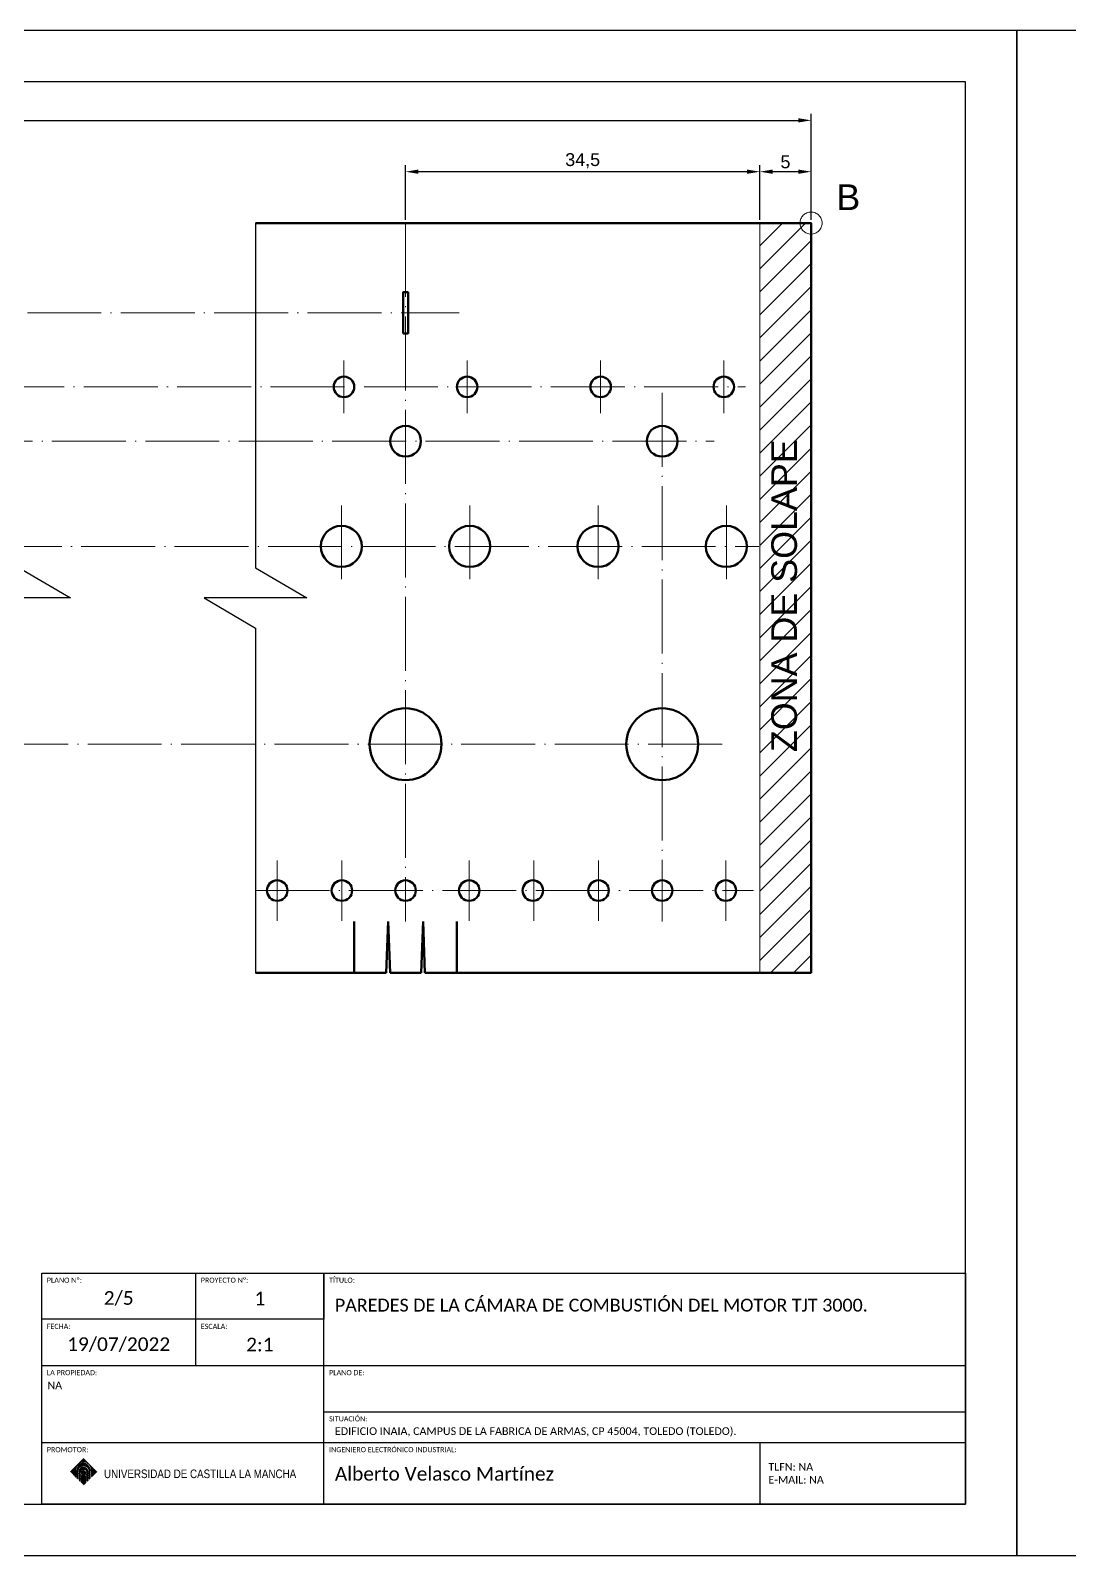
# Model space of a CAD drawing. Header units: millimetres. Extents: x -1265 to -28, y 5 to 1057.
# Drawn here: x -730.7 to -629.5, y 153.5 to 302 of the extents above; entities that cross this region are included whole.
import ezdxf

# ---------------------------------------------------------------- set-up
doc = ezdxf.new("R2010")
doc.units = ezdxf.units.MM
doc.linetypes.add('ACAD_ISO04W100', pattern=[30, 24, -3, 0, -3])
doc.layers.get('0').update_dxf_attribs({"lineweight": 60})
for name, color, linetype, lineweight in [('00_Leyenda', 250, 'Continuous', 15), ('Cotas', 8, 'Continuous', 20), ('Cotas 2', 8, 'ACAD_ISO04W100', 20)]:
    doc.layers.add(name, color=color, linetype=linetype, lineweight=lineweight)
for name, color, linetype in [('Cajetin', 7, 'Continuous'), ('Cajetin1', 7, 'Continuous'), ('Corte', 7, 'Continuous'), ('Hoja', 7, 'Continuous')]:
    doc.layers.add(name, color=color, linetype=linetype)
doc.layers.add('LOGO CLM', color=7, linetype='Continuous', true_color=0xffffff)
doc.styles.add('estilo3', font='gdt.shx')
doc.styles.get("Standard").update_dxf_attribs({"font": 'arial.ttf'})
doc.dimstyles.new('ISO-25', dxfattribs={"dimscale": 0.5, "dimtxt": 2.5, "dimasz": 2.5, "dimexe": 1.25, "dimexo": 0.625, "dimtad": 1, "dimtxsty": 'Standard', "dimcen": 2.5, "dimadec": 0, "dimazin": 0, "dimtfac": 1, "dimtmove": 0, "dimatfit": 3, "dimfxl": 1, "dimarcsym": 0})

# ---------------------------------------------------------------- blocks, each defined once
blk = doc.blocks.new('*D80')
at = {"layer": 'Cotas', "color": 0, "lineweight": -2, "transparency": 16777216}
for p, q in [((-812.92, 283.53), (-812.92, 293.84)), ((-811.67, 293.22), (-655.92, 293.22)), ((-654.67, 283.53), (-654.67, 293.84))]:
    blk.add_line(p, q, dxfattribs=at)
at = {"layer": 'Cotas', "color": 0, "transparency": 16777216}
for points in [[(-811.67, 293.43), (-811.67, 293.01), (-812.92, 293.22)], [(-655.92, 293.43), (-655.92, 293.01), (-654.67, 293.22)]]:
    blk.add_solid(points, dxfattribs=at)
at = {"layer": 'Defpoints', "color": 0, "transparency": 16777216}
for p in [(-654.67, 293.22), (-812.92, 283.22), (-654.67, 283.22)]:
    blk.add_point(p, dxfattribs=at)
at = {"layer": 'Cotas', "color": 0, "transparency": 16777216, "insert": (-733.8, 294.17), "char_height": 1.25, "attachment_point": 5}
blk.add_mtext('305', dxfattribs=at)
blk = doc.blocks.new('*D81')
at = {"layer": 'Cotas', "color": 0, "lineweight": -2, "transparency": 16777216}
for p, q in [((-659.67, 283.53), (-659.67, 288.84)), ((-655.92, 288.22), (-658.42, 288.22)), ((-654.67, 283.53), (-654.67, 288.84))]:
    blk.add_line(p, q, dxfattribs=at)
at = {"layer": 'Cotas', "color": 0, "transparency": 16777216}
for points in [[(-658.42, 288.43), (-658.42, 288.01), (-659.67, 288.22)], [(-655.92, 288.43), (-655.92, 288.01), (-654.67, 288.22)]]:
    blk.add_solid(points, dxfattribs=at)
at = {"layer": 'Defpoints', "color": 0, "transparency": 16777216}
for p in [(-659.67, 288.22), (-659.67, 283.22), (-654.67, 283.22)]:
    blk.add_point(p, dxfattribs=at)
at = {"layer": 'Cotas', "color": 0, "transparency": 16777216, "insert": (-657.17, 289.17), "char_height": 1.25, "attachment_point": 5}
blk.add_mtext('5', dxfattribs=at)
blk = doc.blocks.new('*D91')
at = {"layer": 'Cotas', "color": 0, "lineweight": -2, "transparency": 16777216}
for p, q in [((-694.17, 283.53), (-694.17, 288.84)), ((-660.92, 288.22), (-692.92, 288.22)), ((-659.67, 283.53), (-659.67, 288.84))]:
    blk.add_line(p, q, dxfattribs=at)
at = {"layer": 'Cotas', "color": 0, "transparency": 16777216}
for points in [[(-692.92, 288.43), (-692.92, 288.01), (-694.17, 288.22)], [(-660.92, 288.43), (-660.92, 288.01), (-659.67, 288.22)]]:
    blk.add_solid(points, dxfattribs=at)
at = {"layer": 'Defpoints', "color": 0, "transparency": 16777216}
for p in [(-694.17, 288.22), (-694.17, 283.22), (-659.67, 283.22)]:
    blk.add_point(p, dxfattribs=at)
at = {"layer": 'Cotas', "color": 0, "transparency": 16777216, "insert": (-676.92, 289.28), "char_height": 1.25, "attachment_point": 5}
blk.add_mtext('34,5', dxfattribs=at)

msp = doc.modelspace()

# ---------------------------------------------------------------- hatches: boundary and pattern name
at = {"layer": 'Cotas'}
h = msp.add_hatch(dxfattribs=at)
h.set_pattern_fill('ANSI31', color=256, scale=0.5)
h.paths.add_polyline_path([(-654.673, 283.219), (-658.6, 283.219, -0.4142136), (-659.673, 282.146), (-659.673, 210.219), (-654.673, 210.219)])
h.paths.add_polyline_path([(-654.637, 231.129), (-654.637, 262.85), (-659.789, 262.85), (-659.789, 231.129)], flags=9)

# ---------------------------------------------------------------- linework, layer by layer
for p, q in [((-695.873, 215.219), (-696.066, 210.219)), ((-695.873, 215.219), (-695.68, 210.219)), ((-692.473, 215.219), (-692.666, 210.219)), ((-692.473, 215.219), (-692.28, 210.219)), ((-699.173, 210.219), (-696.066, 210.219)), ((-695.68, 210.219), (-692.666, 210.219))]:
    msp.add_line(p, q)
for points in [[(-689.173, 210.219), (-654.673, 210.219), (-654.673, 283.219), (-708.784, 283.219)], [(-696.135, 210.219), (-699.173, 210.219), (-699.173, 215.219)], [(-689.173, 215.219), (-689.173, 210.219), (-692.28, 210.219)], [(-708.784, 210.219), (-699.173, 210.219)]]:
    msp.add_lwpolyline(points)
msp.add_lwpolyline([(-694.423, 272.474), (-693.923, 272.474), (-693.923, 276.474), (-694.423, 276.474)], close=True)
for centre, radius in [((-700.171, 267.264), 1), ((-688.175, 267.264), 1), ((-675.171, 267.264), 1), ((-663.175, 267.264), 1), ((-694.173, 261.974), 1.5), ((-669.173, 261.974), 1.5), ((-700.423, 251.73), 2), ((-687.923, 251.73), 2), ((-675.423, 251.73), 2), ((-662.923, 251.73), 2), ((-694.173, 232.469), 3.5), ((-669.173, 232.469), 3.5), ((-706.673, 218.219), 1), ((-700.373, 218.219), 1), ((-694.173, 218.219), 1), ((-687.973, 218.219), 1), ((-681.773, 218.219), 1), ((-675.373, 218.219), 1), ((-669.173, 218.219), 1), ((-662.973, 218.219), 1)]:
    msp.add_circle(centre, radius)
at = {"layer": 'Cajetin'}
msp.add_line((-702.12, 176.469), (-702.12, 180.969), dxfattribs=at)
at = {"layer": 'Cajetin1'}
for p, q in [((-714.62, 171.969), (-714.62, 180.969)), ((-702.12, 176.469), (-729.62, 176.469)), ((-729.62, 171.969), (-639.62, 171.969)), ((-702.12, 167.469), (-639.62, 167.469)), ((-659.62, 158.469), (-659.62, 164.469))]:
    msp.add_line(p, q, dxfattribs=at)
for points in [[(-834.62, 158.469), (-639.62, 158.469), (-639.62, 296.969), (-834.62, 296.969)], [(-639.62, 180.969), (-639.62, 171.969), (-639.62, 158.469), (-729.62, 158.469), (-729.62, 180.969)]]:
    msp.add_lwpolyline(points, close=True, dxfattribs=at)
for points in [[(-702.12, 180.969), (-702.12, 176.469), (-729.62, 176.469)], [(-729.62, 164.469), (-702.12, 164.469), (-702.12, 176.469)], [(-702.12, 158.469), (-702.12, 164.469), (-639.62, 164.469)]]:
    msp.add_lwpolyline(points, dxfattribs=at)
at = {"layer": 'Corte'}
for points in [[(-731.803, 283.219), (-731.803, 249.654), (-726.803, 246.719), (-731.803, 246.719), (-736.803, 246.719), (-731.803, 243.783), (-731.803, 210.219)], [(-708.784, 283.219), (-708.784, 249.654), (-703.784, 246.719), (-708.784, 246.719), (-713.784, 246.719), (-708.784, 243.783), (-708.784, 210.219)]]:
    msp.add_lwpolyline(points, dxfattribs=at)
at = {"layer": 'Cotas'}
msp.add_lwpolyline([(-659.673, 210.219), (-654.673, 210.219), (-654.673, 283.219), (-659.673, 283.219)], close=True, dxfattribs=at)
at = {"layer": 'Cotas 2', "ltscale": 0.3}
for p, q in [((-694.173, 283.219), (-694.173, 215.213)), ((-812.917, 274.474), (-688.966, 274.474)), ((-700.171, 269.824), (-700.171, 264.705)), ((-688.175, 269.824), (-688.175, 264.705)), ((-675.171, 269.824), (-675.171, 264.705)), ((-663.175, 269.824), (-663.175, 264.705)), ((-807.415, 267.264), (-661.054, 267.264)), ((-669.173, 266.695), (-669.173, 215.213)), ((-801.417, 261.974), (-664.098, 261.974)), ((-700.423, 255.73), (-700.423, 247.73)), ((-687.923, 255.73), (-687.923, 247.73)), ((-675.423, 255.73), (-675.423, 247.73)), ((-662.923, 255.73), (-662.923, 247.73)), ((-807.667, 251.73), (-659.773, 251.73)), ((-663.341, 232.469), (-803.37, 232.469)), ((-706.673, 221.159), (-706.673, 215.278)), ((-700.373, 221.159), (-700.373, 215.278)), ((-687.973, 221.159), (-687.973, 215.278)), ((-681.673, 221.159), (-681.673, 215.278)), ((-675.373, 221.159), (-675.373, 215.278)), ((-662.973, 221.159), (-662.973, 215.278)), ((-708.784, 218.219), (-660.286, 218.219))]:
    msp.add_line(p, q, dxfattribs=at)
msp.add_circle((-654.673, 283.219), 1.073, dxfattribs=at)
at = {"layer": 'Hoja'}
for points in [[(-844.62, 153.469), (-634.62, 153.469), (-634.62, 301.969), (-844.62, 301.969)], [(-634.62, 153.469), (-424.62, 153.469), (-424.62, 301.969), (-634.62, 301.969)]]:
    msp.add_lwpolyline(points, close=True, dxfattribs=at)
at = {"layer": 'LOGO CLM', "color": 234, "true_color": 0x971c47}
for p, q in [((-726.812, 161.626), (-725.524, 162.914)), ((-726.794, 161.607), (-726.05, 162.351)), ((-726.775, 161.588), (-726.169, 162.194)), ((-726.756, 161.569), (-726.214, 162.111)), ((-726.737, 161.55), (-726.243, 162.044)), ((-726.718, 161.531), (-726.264, 161.985)), ((-726.699, 161.512), (-726.279, 161.932)), ((-726.68, 161.493), (-726.291, 161.883)), ((-726.192, 161.716), (-726.039, 161.869)), ((-726.19, 161.756), (-725.992, 161.954)), ((-726.185, 161.799), (-725.477, 162.507)), ((-726.178, 161.843), (-725.506, 162.516)), ((-726.168, 161.891), (-725.535, 162.524)), ((-726.154, 161.943), (-725.584, 162.513)), ((-726.134, 162.001), (-725.642, 162.493)), ((-726.105, 162.069), (-725.71, 162.464)), ((-726.056, 162.155), (-725.796, 162.415)), ((-726.002, 162.398), (-725.505, 162.895)), ((-725.978, 161.665), (-725.556, 162.086)), ((-725.978, 161.627), (-725.519, 162.086)), ((-725.978, 161.589), (-725.484, 162.083)), ((-725.975, 161.706), (-725.598, 162.083)), ((-725.966, 161.753), (-725.644, 162.074)), ((-725.948, 161.808), (-725.7, 162.057)), ((-725.908, 161.886), (-725.778, 162.017)), ((-725.846, 162.517), (-725.486, 162.877)), ((-725.846, 162.1), (-725.449, 162.497)), ((-725.763, 162.562), (-725.467, 162.858)), ((-725.761, 162.147), (-725.422, 162.487)), ((-725.744, 161.785), (-725.451, 162.078)), ((-725.7, 162.17), (-725.395, 162.475)), ((-725.695, 162.592), (-725.448, 162.839)), ((-725.661, 161.831), (-725.421, 162.07)), ((-725.649, 162.183), (-725.369, 162.463)), ((-725.637, 162.612), (-725.429, 162.82)), ((-725.608, 161.845), (-725.392, 162.061)), ((-725.604, 162.19), (-725.344, 162.45)), ((-725.583, 162.628), (-725.41, 162.801)), ((-725.565, 161.851), (-725.365, 162.05)), ((-725.563, 162.193), (-725.32, 162.437)), ((-725.536, 162.637), (-725.391, 162.782)), ((-725.527, 161.851), (-725.339, 162.038)), ((-725.525, 162.194), (-725.296, 162.422)), ((-725.506, 162.63), (-725.373, 162.763)), ((-725.493, 161.847), (-725.315, 162.025)), ((-725.489, 162.192), (-725.273, 162.408)), ((-725.476, 162.621), (-725.354, 162.744)), ((-725.461, 161.84), (-725.292, 162.01)), ((-725.455, 162.187), (-725.251, 162.392)), ((-725.447, 162.612), (-725.335, 162.725)), ((-725.432, 161.831), (-725.27, 161.994)), ((-725.424, 162.181), (-725.229, 162.376)), ((-725.419, 162.603), (-725.316, 162.706)), ((-725.406, 161.82), (-725.249, 161.977)), ((-725.393, 162.174), (-725.207, 162.36)), ((-725.392, 162.592), (-725.297, 162.687)), ((-725.381, 161.807), (-725.23, 161.958)), ((-725.365, 162.581), (-725.278, 162.668)), ((-725.364, 162.165), (-725.187, 162.342)), ((-725.358, 161.793), (-725.211, 161.939)), ((-725.339, 162.569), (-725.259, 162.649)), ((-725.337, 162.155), (-725.167, 162.325)), ((-725.336, 161.776), (-725.194, 161.918)), ((-725.316, 161.758), (-725.178, 161.896)), ((-725.313, 162.557), (-725.24, 162.63)), ((-725.31, 162.143), (-725.147, 162.306)), ((-725.297, 161.739), (-725.164, 161.873)), ((-725.288, 162.544), (-725.221, 162.611)), ((-725.285, 162.131), (-725.128, 162.287)), ((-725.264, 162.53), (-725.202, 162.592)), ((-725.261, 162.117), (-725.11, 162.267)), ((-725.24, 162.516), (-725.183, 162.573)), ((-725.237, 162.102), (-725.092, 162.247)), ((-725.217, 162.502), (-725.164, 162.554)), ((-725.215, 162.087), (-725.075, 162.226)), ((-725.194, 162.486), (-725.145, 162.536)), ((-725.194, 162.07), (-725.059, 162.205)), ((-725.173, 162.053), (-725.043, 162.183)), ((-725.172, 162.47), (-725.126, 162.517)), ((-725.154, 162.034), (-725.028, 162.16)), ((-725.151, 162.454), (-725.107, 162.498)), ((-725.136, 162.015), (-725.013, 162.137)), ((-725.13, 162.437), (-725.088, 162.479)), ((-725.118, 161.994), (-724.999, 162.113)), ((-725.11, 162.42), (-725.069, 162.46)), ((-725.101, 161.973), (-724.986, 162.089)), ((-725.09, 162.402), (-725.05, 162.441)), ((-725.086, 161.951), (-724.973, 162.063)), ((-725.071, 161.927), (-724.961, 162.037)), ((-725.07, 162.383), (-725.032, 162.422)), ((-725.058, 161.903), (-724.95, 162.011)), ((-725.051, 162.364), (-725.013, 162.403)), ((-725.045, 161.878), (-724.94, 161.983)), ((-725.034, 161.851), (-724.93, 161.955)), ((-725.033, 162.344), (-724.994, 162.384)), ((-725.023, 161.824), (-724.921, 161.926)), ((-725.015, 162.324), (-724.975, 162.365)), ((-725.014, 161.795), (-724.913, 161.896)), ((-725.007, 161.764), (-724.906, 161.865)), ((-724.998, 162.304), (-724.956, 162.346)), ((-724.981, 162.283), (-724.937, 162.327)), ((-724.965, 162.261), (-724.918, 162.308)), ((-724.95, 162.239), (-724.899, 162.289)), ((-724.934, 162.216), (-724.88, 162.27)), ((-724.92, 162.192), (-724.861, 162.251)), ((-724.906, 162.169), (-724.842, 162.232)), ((-724.893, 162.144), (-724.823, 162.213)), ((-724.88, 162.119), (-724.804, 162.194)), ((-724.868, 162.093), (-724.785, 162.176)), ((-724.856, 162.067), (-724.766, 162.157)), ((-724.845, 162.04), (-724.747, 162.138)), ((-724.835, 162.012), (-724.728, 162.119)), ((-724.826, 161.984), (-724.709, 162.1)), ((-724.817, 161.954), (-724.69, 162.081)), ((-724.809, 161.924), (-724.672, 162.062)), ((-724.802, 161.893), (-724.653, 162.043)), ((-724.796, 161.862), (-724.634, 162.024)), ((-724.791, 161.829), (-724.615, 162.005)), ((-724.787, 161.795), (-724.596, 161.986)), ((-724.783, 161.76), (-724.577, 161.967)), ((-724.782, 161.724), (-724.558, 161.948)), ((-724.781, 161.687), (-724.539, 161.929)), ((-724.781, 161.649), (-724.52, 161.91)), ((-724.781, 161.611), (-724.501, 161.891)), ((-724.781, 161.573), (-724.482, 161.872)), ((-726.661, 161.475), (-726.299, 161.837)), ((-726.642, 161.456), (-726.305, 161.793)), ((-726.623, 161.437), (-726.308, 161.752)), ((-726.604, 161.418), (-726.31, 161.712)), ((-726.585, 161.399), (-726.31, 161.674)), ((-726.566, 161.38), (-726.31, 161.636)), ((-726.547, 161.361), (-726.31, 161.598)), ((-726.528, 161.342), (-726.31, 161.56)), ((-726.509, 161.323), (-726.31, 161.522)), ((-726.49, 161.304), (-726.31, 161.484)), ((-726.471, 161.285), (-726.31, 161.447)), ((-726.452, 161.266), (-726.31, 161.409)), ((-726.434, 161.247), (-726.31, 161.371)), ((-726.415, 161.228), (-726.31, 161.333)), ((-726.396, 161.209), (-726.31, 161.295)), ((-726.377, 161.19), (-726.31, 161.257)), ((-726.358, 161.171), (-726.31, 161.219)), ((-726.339, 161.152), (-726.31, 161.181)), ((-726.32, 161.134), (-726.31, 161.143)), ((-726.192, 161.678), (-726.061, 161.809)), ((-726.192, 161.64), (-726.074, 161.758)), ((-726.192, 161.602), (-726.082, 161.713)), ((-726.192, 161.564), (-726.085, 161.671)), ((-726.192, 161.527), (-726.085, 161.633)), ((-726.192, 161.489), (-726.085, 161.595)), ((-726.192, 161.451), (-726.085, 161.557)), ((-726.192, 161.413), (-726.085, 161.519)), ((-726.192, 161.375), (-726.085, 161.482)), ((-726.192, 161.337), (-726.085, 161.444)), ((-726.192, 161.299), (-726.085, 161.406)), ((-726.192, 161.261), (-726.085, 161.368)), ((-726.192, 161.223), (-726.085, 161.33)), ((-726.192, 161.186), (-726.085, 161.292)), ((-726.192, 161.148), (-726.085, 161.254)), ((-726.192, 161.11), (-726.085, 161.216)), ((-726.192, 161.072), (-726.085, 161.178)), ((-726.192, 161.034), (-726.085, 161.141)), ((-726.187, 161.001), (-726.085, 161.103)), ((-726.168, 160.982), (-726.085, 161.065)), ((-726.149, 160.963), (-726.085, 161.027)), ((-726.13, 160.944), (-726.085, 160.989)), ((-726.111, 160.925), (-726.085, 160.951)), ((-726.093, 160.906), (-726.085, 160.913)), ((-725.978, 161.551), (-725.809, 161.72)), ((-725.978, 161.513), (-725.855, 161.636)), ((-725.978, 161.475), (-725.87, 161.584)), ((-725.978, 161.437), (-725.875, 161.54)), ((-725.978, 161.399), (-725.875, 161.503)), ((-725.978, 161.361), (-725.871, 161.468)), ((-725.978, 161.323), (-725.865, 161.437)), ((-725.978, 161.286), (-725.856, 161.408)), ((-725.978, 161.248), (-725.845, 161.382)), ((-725.978, 161.21), (-725.832, 161.357)), ((-725.978, 161.172), (-725.817, 161.333)), ((-725.978, 161.134), (-725.801, 161.312)), ((-725.978, 161.096), (-725.871, 161.204)), ((-725.978, 161.058), (-725.876, 161.161)), ((-725.978, 161.02), (-725.876, 161.123)), ((-725.978, 160.982), (-725.876, 161.085)), ((-725.978, 160.945), (-725.876, 161.047)), ((-725.978, 160.907), (-725.876, 161.009)), ((-725.978, 160.869), (-725.876, 160.972)), ((-725.978, 160.831), (-725.876, 160.934)), ((-725.978, 160.793), (-725.876, 160.896)), ((-725.96, 160.774), (-725.876, 160.858)), ((-725.941, 160.755), (-725.876, 160.82)), ((-725.922, 160.736), (-725.876, 160.782)), ((-725.903, 160.717), (-725.876, 160.744)), ((-725.884, 160.698), (-725.876, 160.706)), ((-725.769, 161.156), (-725.334, 161.591)), ((-725.768, 161.536), (-725.56, 161.744)), ((-725.768, 161.119), (-725.326, 161.561)), ((-725.768, 161.081), (-725.323, 161.527)), ((-725.768, 161.043), (-725.325, 161.486)), ((-725.768, 161.005), (-725.341, 161.433)), ((-725.768, 160.967), (-725.39, 161.346)), ((-725.768, 160.929), (-725.39, 161.308)), ((-725.768, 160.892), (-725.39, 161.27)), ((-725.768, 160.854), (-725.39, 161.232)), ((-725.768, 160.816), (-725.362, 161.222)), ((-725.768, 160.778), (-725.34, 161.207)), ((-725.768, 160.74), (-725.326, 161.183)), ((-725.768, 160.702), (-725.323, 161.148)), ((-725.768, 160.664), (-725.323, 161.11)), ((-725.768, 160.626), (-725.323, 161.072)), ((-725.768, 160.588), (-725.323, 161.034)), ((-725.767, 161.499), (-725.523, 161.743)), ((-725.762, 161.467), (-725.491, 161.737)), ((-725.76, 161.582), (-725.606, 161.736)), ((-725.753, 160.566), (-725.323, 160.996)), ((-725.752, 161.438), (-725.462, 161.728)), ((-725.74, 161.413), (-725.437, 161.716)), ((-725.734, 160.547), (-725.323, 160.958)), ((-725.725, 161.389), (-725.414, 161.701)), ((-725.72, 161.659), (-725.684, 161.696)), ((-725.715, 160.528), (-725.323, 160.92)), ((-725.708, 161.369), (-725.393, 161.684)), ((-725.701, 161.338), (-725.375, 161.664)), ((-725.701, 161.3), (-725.358, 161.643)), ((-725.701, 161.262), (-725.345, 161.618)), ((-725.696, 160.509), (-725.323, 160.883)), ((-725.677, 160.49), (-725.323, 160.845)), ((-725.658, 160.472), (-725.323, 160.807)), ((-725.639, 160.453), (-725.323, 160.769)), ((-725.62, 160.434), (-725.323, 160.731)), ((-725.601, 160.415), (-725.323, 160.693)), ((-725.582, 160.396), (-725.323, 160.655)), ((-725.563, 160.377), (-725.323, 160.617)), ((-725.544, 160.358), (-725.323, 160.579)), ((-725.282, 161.3), (-725.102, 161.48)), ((-725.281, 161.718), (-725.15, 161.849)), ((-725.265, 161.696), (-725.138, 161.823)), ((-725.262, 161.282), (-725.102, 161.442)), ((-725.255, 161.365), (-725.102, 161.518)), ((-725.252, 161.671), (-725.127, 161.796)), ((-725.245, 161.261), (-725.102, 161.404)), ((-725.24, 161.645), (-725.118, 161.767)), ((-725.231, 161.237), (-725.102, 161.367)), ((-725.23, 161.617), (-725.111, 161.737)), ((-725.229, 161.429), (-725.102, 161.556)), ((-725.222, 161.587), (-725.105, 161.704)), ((-725.221, 161.21), (-725.102, 161.329)), ((-725.218, 161.477), (-725.102, 161.594)), ((-725.217, 161.554), (-725.102, 161.669)), ((-725.215, 161.518), (-725.102, 161.632)), ((-725.215, 161.177), (-725.102, 161.291)), ((-725.215, 161.139), (-725.102, 161.253)), ((-725.215, 161.101), (-725.102, 161.215)), ((-725.215, 161.063), (-725.102, 161.177)), ((-725.215, 161.025), (-725.102, 161.139)), ((-725.215, 160.987), (-725.102, 161.101)), ((-725.215, 160.95), (-725.102, 161.063)), ((-725.215, 160.912), (-725.102, 161.025)), ((-725.215, 160.874), (-725.102, 160.988)), ((-725.215, 160.836), (-725.102, 160.95)), ((-725.215, 160.798), (-725.102, 160.912)), ((-725.215, 160.76), (-725.102, 160.874)), ((-725.215, 160.722), (-725.102, 160.836)), ((-725.194, 160.705), (-725.102, 160.798)), ((-725.001, 161.732), (-724.9, 161.833)), ((-724.997, 161.699), (-724.895, 161.8)), ((-724.995, 161.663), (-724.892, 161.766)), ((-724.994, 161.625), (-724.889, 161.731)), ((-724.994, 161.587), (-724.888, 161.694)), ((-724.994, 161.549), (-724.888, 161.656)), ((-724.994, 161.512), (-724.888, 161.618)), ((-724.994, 161.474), (-724.888, 161.58)), ((-724.994, 161.436), (-724.888, 161.542)), ((-724.994, 161.398), (-724.888, 161.504)), ((-724.994, 161.36), (-724.888, 161.466)), ((-724.994, 161.322), (-724.888, 161.428)), ((-724.994, 161.284), (-724.888, 161.39)), ((-724.994, 161.246), (-724.888, 161.352)), ((-724.994, 161.208), (-724.888, 161.315)), ((-724.994, 161.171), (-724.888, 161.277)), ((-724.994, 161.133), (-724.888, 161.239)), ((-724.994, 161.095), (-724.888, 161.201)), ((-724.994, 161.057), (-724.888, 161.163)), ((-724.994, 161.019), (-724.888, 161.125)), ((-724.994, 160.981), (-724.888, 161.087)), ((-724.994, 160.943), (-724.888, 161.049)), ((-724.994, 160.905), (-724.888, 161.011)), ((-724.781, 161.535), (-724.463, 161.853)), ((-724.781, 161.498), (-724.444, 161.835)), ((-724.781, 161.46), (-724.425, 161.816)), ((-724.781, 161.422), (-724.406, 161.797)), ((-724.781, 161.384), (-724.387, 161.778)), ((-724.781, 161.346), (-724.368, 161.759)), ((-724.781, 161.308), (-724.349, 161.74)), ((-724.781, 161.27), (-724.331, 161.721)), ((-724.781, 161.232), (-724.312, 161.702)), ((-724.781, 161.194), (-724.293, 161.683)), ((-724.781, 161.157), (-724.274, 161.664)), ((-724.781, 161.119), (-724.255, 161.645))]:
    msp.add_line(p, q, dxfattribs=at)

# ---------------------------------------------------------------- texts
at = {"layer": '00_Leyenda', "linetype": 'ByBlock', "lineweight": 0}
for s, width, heights, insert, char_height, attachment_point in [('\\pxi1,ql;{\\fCalibri Light|b0|i0|c0|p34;PLANO Nº:}', 42.18868, [5.076], (-729.62, 180.529), 0.5, 1), ('\\pxi1,ql;{\\fCalibri Light|b0|i0|c0|p34;PROYECTO Nº:}', 42.18868, [5.076], (-714.62, 180.529), 0.5, 1), ('\\pxi1,ql;{\\fCalibri Light|b0|i0|c0|p34;TÍTULO:}', 42.18868, [5.076], (-702.12, 180.529), 0.5, 1), ('{\\fCalibri Light|b0|i0|c0|p34;2/5}', 15, [2.547], (-722.12, 178.502), 1.33333, 5), ('\\pxqc;{\\fCalibri Light|b0|i0|c0|p34;1}', 12.5, [2.547], (-714.62, 179.17), 1.33333, 1), ('{\\fCalibri Light|b0|i0|c0|p34;PAREDES DE LA CÁMARA DE COMBUSTIÓN DEL MOTOR TJT 3000.}', 62.5, [6.504], (-701.059, 178.473), 1.25, 1), ('\\pxi1,ql;{\\fCalibri Light|b0|i0|c0|p34;FECHA:}', 42.18868, [5.076], (-729.62, 176.029), 0.5, 1), ('\\pxi1,ql;{\\fCalibri Light|b0|i0|c0|p34;ESCALA:}', 42.18868, [5.076], (-714.62, 176.029), 0.5, 1), ('{\\fCalibri Light|b0|i0|c0|p34;19/07/2022}', 15, [2.547], (-722.12, 174.002), 1.33333, 5), ('\\pxqc;{\\fCalibri Light|b0|i0|c0|p34;2:1}', 12.5, [2.547], (-714.62, 174.678), 1.33333, 1), ('\\pxi1,ql;{\\fCalibri Light|b0|i0|c0|p34;LA PROPIEDAD:}', 42.18868, [5.076], (-729.62, 171.529), 0.5, 1), ('\\pxi1,ql;{\\fCalibri Light|b0|i0|c0|p34;PLANO DE:}', 42.18868, [5.076], (-702.12, 171.529), 0.5, 1), ('{\\fCalibri Light|b0|i0|c0|p34;NA}', 26.59706, [6.086], (-729.061, 170.411), 0.75, 1), ('\\pxi1,ql;{\\fCalibri Light|b0|i0|c0|p34;SITUACIÓN:}', 42.18868, [5.076], (-702.12, 167.029), 0.5, 1), ('{\\fCalibri Light|b0|i0|c0|p34;EDIFICIO INAIA, CAMPUS DE LA FABRICA DE ARMAS, CP 45004, TOLEDO (TOLEDO).}', 62.5, [6.504], (-701.059, 165.954), 0.75, 1), ('\\pxi1,ql;{\\fCalibri Light|b0|i0|c0|p34;PROMOTOR:}', 42.18868, [5.076], (-729.62, 164.029), 0.5, 1), ('\\pxi1,ql;{\\fCalibri Light|b0|i0|c0|p34;INGENIERO ELECTRÓNICO INDUSTRIAL:}', 42.18868, [5.076], (-702.12, 164.029), 0.5, 1), ('{\\fCalibri Light|b0|i0|c0|p34;Alberto Velasco Martínez}', 42.5, [5.699], (-701.059, 161.418), 1.33333, 4), ('\\pxql;{\\fCalibri Light|b0|i0|c0|p34;   TLFN: NA\\P   E-MAIL: NA}', 20, [6], (-659.62, 161.469), 0.75, 4)]:
    msp.add_mtext_dynamic_manual_height_columns(s, width=width, gutter_width=6.667, heights=heights, dxfattribs=dict(at, insert=insert, char_height=char_height, attachment_point=attachment_point))
at = {"layer": 'Cotas', "insert": (-658.547, 222.943), "char_height": 2.5, "attachment_point": 1, "rotation": 90}
msp.add_mtext_dynamic_manual_height_columns('\\pxqc;ZONA DE SOLAPE', width=47.97544, gutter_width=12.5, heights=[6.615], dxfattribs=at)
at = {"layer": 'Cotas 2', "ltscale": 0.3, "insert": (-652.21, 286.986), "char_height": 2.5, "attachment_point": 1}
msp.add_mtext_dynamic_manual_height_columns('B', width=6.74913, gutter_width=12.5, heights=[0], dxfattribs=at)
at = {"layer": 'LOGO CLM', "color": 234, "true_color": 0x971c47, "insert": (-723.549, 161.84), "char_height": 0.83333, "width": 20.69494, "attachment_point": 1, "style": 'estilo3'}
msp.add_mtext('{\\fArial Narrow|b0|i0|c0|p34;UNIVERSIDAD DE CASTILLA LA MANCHA}', dxfattribs=at)

# ---------------------------------------------------------------- dimensions: what is measured, and where the dimension line sits
at = {"layer": 'Cotas'}
dim = msp.add_linear_dim(base=(-654.673, 293.219), p1=(-812.917, 283.219), p2=(-654.673, 283.219), text='305', dimstyle='ISO-25', dxfattribs=at)
dim.commit()
dim.dimension.update_dxf_attribs({"geometry": '*D80', "text_midpoint": (-733.795, 294.17)})
for base, p1, p2, picture, middle in [((-694.173, 288.219), (-659.673, 283.219), (-694.173, 283.219), '*D91', (-676.923, 289.282)), ((-659.673, 288.219), (-654.673, 283.219), (-659.673, 283.219), '*D81', (-657.173, 289.167))]:
    dim = msp.add_linear_dim(base=base, p1=p1, p2=p2, dimstyle='ISO-25', dxfattribs=at)
    dim.commit()
    dim.dimension.update_dxf_attribs({"geometry": picture, "text_midpoint": middle})

doc.saveas('drawing.dxf')
